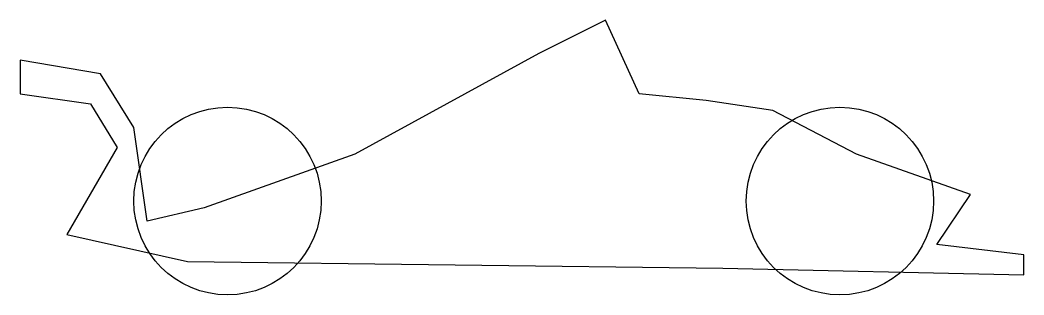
# Model space of a CAD drawing. Header units: millimetres. Extents: x -150 to 150, y -41 to 41.
import ezdxf

# ---------------------------------------------------------------- set-up
doc = ezdxf.new("R2010")
doc.units = ezdxf.units.MM

msp = doc.modelspace()

# ---------------------------------------------------------------- linework, layer by layer
msp.add_lwpolyline([(150, -35), (150, -29), (124, -26), (134, -11), (100, 1), (75, 14), (55, 17), (35, 19), (25, 41), (5, 31), (-50, 1), (-95, -15), (-112, -19), (-116, 9), (-126, 25), (-150, 29), (-150, 19), (-129, 16), (-121, 3), (-136, -23), (-100, -31), (60, -33)], close=True)
for centre in [(-88, -13), (95, -13)]:
    msp.add_circle(centre, 28)

doc.saveas('drawing.dxf')
